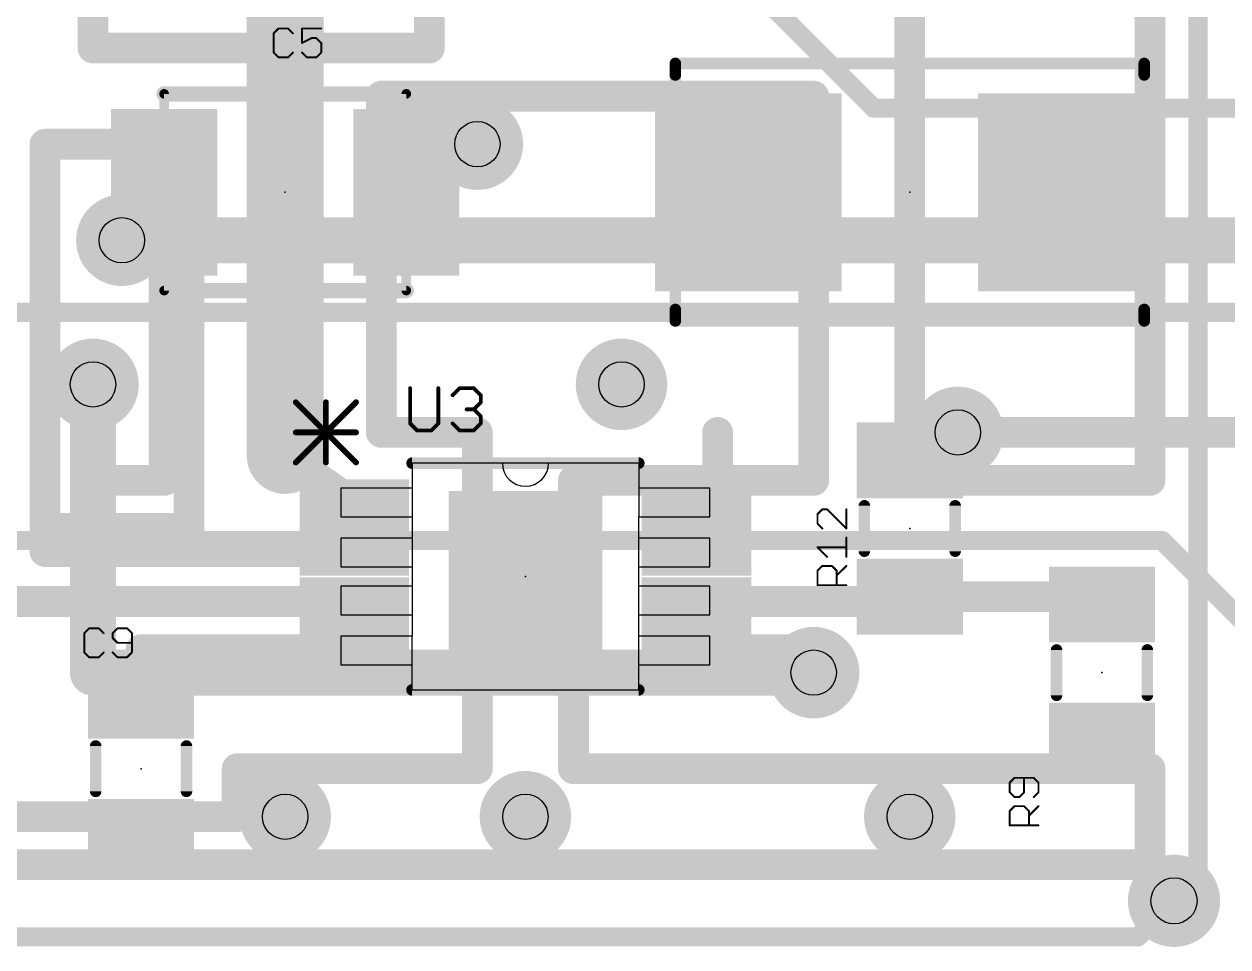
# Model space of a CAD drawing. Extents: x 2.04 to 4.26, y 0.99 to 3.41.
# Drawn here: x 2.514 to 3.141, y 2.207 to 2.687 of the extents above; entities that cross this region are included whole.
import ezdxf

# ---------------------------------------------------------------- set-up
doc = ezdxf.new("R2010")
doc.units = 0
for name, color, linetype in [('1', 14, 'CONTINUOUS'), ('15', 14, 'CONTINUOUS'), ('16', 174, 'CONTINUOUS'), ('18', 94, 'CONTINUOUS'), ('21', 251, 'CONTINUOUS'), ('23', 178, 'CONTINUOUS'), ('25', 251, 'CONTINUOUS'), ('29', 251, 'CONTINUOUS'), ('30', 251, 'CONTINUOUS'), ('44', 251, 'CONTINUOUS'), ('51', 251, 'CONTINUOUS')]:
    doc.layers.add(name, color=color, linetype=linetype)

# ---------------------------------------------------------------- blocks, each defined once
blk = doc.blocks.new('RECT')
blk.add_solid([(-0.5, -0.5), (0.5, -0.5), (-0.5, 0.5), (0.5, 0.5)])
blk = doc.blocks.new('ROUNDV')
at = {"const_width": 0.5}
blk.add_lwpolyline([(0, -0.25, 1), (0, 0.25, 1), (0, -0.25)], format="xyb", dxfattribs=at)

msp = doc.modelspace()

# ---------------------------------------------------------------- linework, layer by layer
at = {"layer": '1'}
for points, const_width in [([(3.125, 2.24375), (3.125, 2.9875)], 0.01), ([(2.55, 2.95), (2.55, 2.675)], 0.016), ([(3.1, 2.95), (3.1, 2.45)], 0.016), ([(2.65, 2.463), (2.65, 2.85)], 0.04), ([(2.725, 2.675), (2.725, 2.725)], 0.016), ([(2.975, 2.45), (2.975, 2.725)], 0.016), ([(2.55, 2.675), (2.725, 2.675)], 0.016), ([(2.7, 2.475), (2.7, 2.65)], 0.016), ([(2.7, 2.65), (2.925, 2.65)], 0.016), ([(2.925, 2.65), (2.925, 2.45)], 0.016), ([(2.525, 2.425), (2.525, 2.625)], 0.016), ([(2.525, 2.625), (2.6, 2.625)], 0.016), ([(2.6, 2.625), (2.6, 2.425)], 0.016), ([(2.587008, 2.45), (2.587008, 2.6)], 0.016), ([(2.75, 2.475), (2.7, 2.475)], 0.016), ([(2.75, 2.425), (2.75, 2.475)], 0.016), ([(2.875, 2.449), (2.875, 2.475)], 0.016), ([(2.686, 2.438), (2.65, 2.463)], 0.016), ([(2.525, 2.413), (2.525, 2.45)], 0.016), ([(2.55, 2.45), (2.587008, 2.45)], 0.016), ([(2.9, 2.45), (2.8, 2.45)], 0.016), ([(2.8, 2.45), (2.8, 2.425)], 0.016), ([(2.864, 2.438), (2.875, 2.449)], 0.016), ([(2.925, 2.45), (2.9, 2.45)], 0.016), ([(3.1, 2.45), (2.975, 2.45)], 0.016), ([(2.6, 2.425), (2.525, 2.425)], 0.016), ([(2.8, 2.425), (2.75, 2.425)], 0.016), ([(2.686, 2.413), (2.525, 2.413)], 0.016), ([(2.686, 2.387), (2.475, 2.387)], 0.016), ([(2.864, 2.387), (2.975, 2.387)], 0.016), ([(2.975, 2.387), (2.975, 2.389567)], 0.016), ([(2.975, 2.389567), (3.075, 2.389567)], 0.016), ([(3.075, 2.389567), (3.075, 2.385433)], 0.016), ([(2.8, 2.375), (2.75, 2.375)], 0.016), ([(2.75, 2.375), (2.75, 2.3)], 0.016), ([(2.8, 2.3), (2.8, 2.375)], 0.016), ([(2.686, 2.362), (2.575, 2.362)], 0.016), ([(2.575, 2.362), (2.575, 2.335433)], 0.016), ([(2.864, 2.362), (2.913, 2.362)], 0.016), ([(2.75, 2.3), (2.625, 2.3)], 0.016), ([(2.625, 2.3), (2.625, 2.275)], 0.016), ([(3.1, 2.3), (2.8, 2.3)], 0.016), ([(3.1, 2.25), (3.1, 2.3)], 0.016), ([(2.6, 2.275), (2.5, 2.275)], 0.016), ([(2.625, 2.275), (2.6, 2.275)], 0.016), ([(2.45, 2.25), (3.1, 2.25)], 0.016), ([(3.1125, 2.23125), (3.125, 2.24375)], 0.01)]:
    msp.add_lwpolyline(points, dxfattribs=dict(at, const_width=const_width))
for points, const_width in [([(2.55, 2.679, 1), (2.55, 2.671)], 0.008), ([(2.725, 2.671, 1), (2.725, 2.679)], 0.008), ([(2.546, 2.675, 1), (2.554, 2.675)], 0.008), ([(2.721, 2.675, 1), (2.729, 2.675)], 0.008), ([(2.704, 2.65, 1), (2.696, 2.65)], 0.008), ([(2.7, 2.654, 1), (2.7, 2.646)], 0.008), ([(2.929, 2.65, 1), (2.921, 2.65)], 0.008), ([(2.925, 2.646, 1), (2.925, 2.654)], 0.008), ([(2.529, 2.625, 1), (2.521, 2.625)], 0.008), ([(2.525, 2.629, 1), (2.525, 2.621)], 0.008), ([(2.604, 2.625, 1), (2.596, 2.625)], 0.008), ([(2.6, 2.621, 1), (2.6, 2.629)], 0.008), ([(2.591008, 2.6, 1), (2.583008, 2.6)], 0.008), ([(2.7, 2.479, 1), (2.7, 2.471)], 0.008), ([(2.754, 2.475, 1), (2.746, 2.475)], 0.008), ([(2.75, 2.471, 1), (2.75, 2.479)], 0.008), ([(2.879, 2.475, 1), (2.871, 2.475)], 0.008), ([(2.696, 2.475, 1), (2.704, 2.475)], 0.008), ([(2.64, 2.463, 1), (2.66, 2.463)], 0.02), ([(2.652282, 2.466285, 1), (2.647718, 2.459715)], 0.008), ([(2.529, 2.45, 1), (2.521, 2.45)], 0.008), ([(2.55, 2.454, 1), (2.55, 2.446)], 0.008), ([(2.587008, 2.446, 1), (2.587008, 2.454)], 0.008), ([(2.8, 2.454, 1), (2.8, 2.446)], 0.008), ([(2.804, 2.45, 1), (2.796, 2.45)], 0.008), ([(2.877828, 2.446172, 1), (2.872172, 2.451828)], 0.008), ([(2.9, 2.454, 1), (2.9, 2.446)], 0.008), ([(2.9, 2.446, 1), (2.9, 2.454)], 0.008), ([(2.925, 2.446, 1), (2.925, 2.454)], 0.008), ([(2.975, 2.454, 1), (2.975, 2.446)], 0.008), ([(3.1, 2.446, 1), (3.1, 2.454)], 0.008), ([(2.583008, 2.45, 1), (2.591008, 2.45)], 0.008), ([(2.871, 2.449, 1), (2.879, 2.449)], 0.008), ([(2.921, 2.45, 1), (2.929, 2.45)], 0.008), ([(2.971, 2.45, 1), (2.979, 2.45)], 0.008), ([(3.096, 2.45, 1), (3.104, 2.45)], 0.008), ([(2.683718, 2.434715, 1), (2.688282, 2.441285)], 0.008), ([(2.861172, 2.440828, 1), (2.866828, 2.435172)], 0.008), ([(2.525, 2.429, 1), (2.525, 2.421)], 0.008), ([(2.6, 2.421, 1), (2.6, 2.429)], 0.008), ([(2.75, 2.429, 1), (2.75, 2.421)], 0.008), ([(2.8, 2.421, 1), (2.8, 2.429)], 0.008), ([(2.521, 2.425, 1), (2.529, 2.425)], 0.008), ([(2.596, 2.425, 1), (2.604, 2.425)], 0.008), ([(2.746, 2.425, 1), (2.754, 2.425)], 0.008), ([(2.796, 2.425, 1), (2.804, 2.425)], 0.008), ([(2.525, 2.417, 1), (2.525, 2.409)], 0.008), ([(2.686, 2.409, 1), (2.686, 2.417)], 0.008), ([(2.521, 2.413, 1), (2.529, 2.413)], 0.008), ([(2.686, 2.383, 1), (2.686, 2.391)], 0.008), ([(2.864, 2.391, 1), (2.864, 2.383)], 0.008), ([(2.979, 2.389567, 1), (2.971, 2.389567)], 0.008), ([(2.975, 2.393567, 1), (2.975, 2.385567)], 0.008), ([(2.975, 2.383, 1), (2.975, 2.391)], 0.008), ([(3.079, 2.389567, 1), (3.071, 2.389567)], 0.008), ([(3.075, 2.385567, 1), (3.075, 2.393567)], 0.008), ([(2.971, 2.387, 1), (2.979, 2.387)], 0.008), ([(3.071, 2.385433, 1), (3.079, 2.385433)], 0.008), ([(2.75, 2.379, 1), (2.75, 2.371)], 0.008), ([(2.754, 2.375, 1), (2.746, 2.375)], 0.008), ([(2.804, 2.375, 1), (2.796, 2.375)], 0.008), ([(2.8, 2.371, 1), (2.8, 2.379)], 0.008), ([(2.575, 2.366, 1), (2.575, 2.358)], 0.008), ([(2.579, 2.362, 1), (2.571, 2.362)], 0.008), ([(2.686, 2.358, 1), (2.686, 2.366)], 0.008), ([(2.864, 2.366, 1), (2.864, 2.358)], 0.008), ([(2.925, 2.35, 0.414214), (2.913, 2.362)], 0.016), ([(2.913, 2.366, 1), (2.913, 2.358)], 0.008), ([(2.913, 2.358, 1), (2.913, 2.366)], 0.008), ([(2.921, 2.35, 1), (2.929, 2.35)], 0.008), ([(2.571, 2.335433, 1), (2.579, 2.335433)], 0.008), ([(2.625, 2.304, 1), (2.625, 2.296)], 0.008), ([(2.629, 2.3, 1), (2.621, 2.3)], 0.008), ([(2.75, 2.296, 1), (2.75, 2.304)], 0.008), ([(2.8, 2.304, 1), (2.8, 2.296)], 0.008), ([(3.104, 2.3, 1), (3.096, 2.3)], 0.008), ([(3.1, 2.296, 1), (3.1, 2.304)], 0.008), ([(2.746, 2.3, 1), (2.754, 2.3)], 0.008), ([(2.796, 2.3, 1), (2.804, 2.3)], 0.008), ([(2.6, 2.279, 1), (2.6, 2.271)], 0.008), ([(2.6, 2.271, 1), (2.6, 2.279)], 0.008), ([(2.625, 2.271, 1), (2.625, 2.279)], 0.008), ([(2.621, 2.275, 1), (2.629, 2.275)], 0.008), ([(3.1, 2.246, 1), (3.1, 2.254)], 0.008), ([(3.096, 2.25, 1), (3.104, 2.25)], 0.008), ([(3.1225, 2.24375, 1), (3.1275, 2.24375)], 0.005), ([(3.126768, 2.241982, 1), (3.123232, 2.245518)], 0.005), ([(3.110732, 2.233018, 1), (3.114268, 2.229482)], 0.005)]:
    msp.add_lwpolyline(points, format="xyb", dxfattribs=dict(at, const_width=const_width))
at = {"layer": '15'}
for points, const_width in [([(2.45, 3.15), (2.95625, 2.64375)], 0.01), ([(2.95625, 2.64375), (3.6125, 2.64375)], 0.01), ([(2.565, 2.575), (2.562008, 2.575)], 0.024), ([(3.2, 2.575), (2.565, 2.575)], 0.024), ([(2.55, 2.35), (2.55, 2.5)], 0.024), ([(3, 2.475), (3.15, 2.475)], 0.016), ([(2.925, 2.35), (2.55, 2.35)], 0.024)]:
    msp.add_lwpolyline(points, dxfattribs=dict(at, const_width=const_width))
for points, const_width in [([(2.95625, 2.64625, 1), (2.95625, 2.64125)], 0.005), ([(2.954482, 2.641982, 1), (2.958018, 2.645518)], 0.005), ([(2.562008, 2.581, 1), (2.562008, 2.569)], 0.012), ([(2.565, 2.581, 1), (2.565, 2.569)], 0.012), ([(2.565, 2.569, 1), (2.565, 2.581)], 0.012), ([(2.556, 2.5, 1), (2.544, 2.5)], 0.012), ([(3, 2.479, 1), (3, 2.471)], 0.008), ([(2.55, 2.356, 1), (2.55, 2.344)], 0.012), ([(2.925, 2.344, 1), (2.925, 2.356)], 0.012), ([(2.544, 2.35, 1), (2.556, 2.35)], 0.012)]:
    msp.add_lwpolyline(points, format="xyb", dxfattribs=dict(at, const_width=const_width))
at = {"layer": '16', "const_width": 0.01}
for points in [[(2.50625, 2.5375), (3.2625, 2.5375)], [(2.23125, 2.41875), (3.10625, 2.41875)], [(3.10625, 2.41875), (3.2625, 2.2625)], [(3.09375, 2.2125), (3.1125, 2.23125)], [(2.2125, 2.2125), (3.09375, 2.2125)]]:
    msp.add_lwpolyline(points, dxfattribs=at)
at = {"layer": '16', "const_width": 0.005}
for points in [[(3.108018, 2.420518, 1), (3.104482, 2.416982)], [(3.10625, 2.41625, 1), (3.10625, 2.42125)], [(3.114268, 2.229482, 1), (3.110732, 2.233018)], [(3.091982, 2.214268, 1), (3.095518, 2.210732)], [(3.09375, 2.21, 1), (3.09375, 2.215)]]:
    msp.add_lwpolyline(points, format="xyb", dxfattribs=at)
at = {"layer": '21'}
for points, const_width in [([(3.097, 2.667), (2.853, 2.667)], 0.006), ([(2.853, 2.667), (2.853, 2.661)], 0.006), ([(3.097, 2.661), (3.097, 2.667)], 0.006), ([(2.587008, 2.651181), (2.712992, 2.651181)], 0.008), ([(2.587008, 2.548819), (2.712992, 2.548819)], 0.008), ([(2.853, 2.539), (2.853, 2.533)], 0.006), ([(3.097, 2.533), (3.097, 2.539)], 0.006), ([(2.853, 2.533), (3.097, 2.533)], 0.006), ([(2.6555, 2.4907), (2.68686, 2.45934)], 0.003), ([(2.6555, 2.45934), (2.68686, 2.4907)], 0.003), ([(2.67118, 2.45934), (2.67118, 2.4907)], 0.003), ([(2.6555, 2.47502), (2.68686, 2.47502)], 0.003), ([(2.834, 2.459), (2.716, 2.459)], 0.006), ([(2.951378, 2.413189), (2.951378, 2.436811)], 0.006), ([(2.998622, 2.413189), (2.998622, 2.436811)], 0.006), ([(3.051378, 2.338189), (3.051378, 2.361811)], 0.006), ([(3.098622, 2.338189), (3.098622, 2.361811)], 0.006), ([(2.716, 2.341), (2.834, 2.341)], 0.006), ([(2.551378, 2.311811), (2.551378, 2.288189)], 0.006), ([(2.598622, 2.311811), (2.598622, 2.288189)], 0.006)]:
    msp.add_lwpolyline(points, dxfattribs=dict(at, const_width=const_width))
for points, const_width in [([(2.853, 2.6685, 1), (2.853, 2.6655)], 0.003), ([(2.8545, 2.667, 1), (2.8515, 2.667)], 0.003), ([(3.0985, 2.667, 1), (3.0955, 2.667)], 0.003), ([(3.097, 2.6655, 1), (3.097, 2.6685)], 0.003), ([(2.8515, 2.661, 1), (2.8545, 2.661)], 0.003), ([(3.0955, 2.661, 1), (3.0985, 2.661)], 0.003), ([(2.587008, 2.653181, 1), (2.587008, 2.649181)], 0.004), ([(2.712992, 2.649181, 1), (2.712992, 2.653181)], 0.004), ([(2.587008, 2.550819, 1), (2.587008, 2.546819)], 0.004), ([(2.712992, 2.546819, 1), (2.712992, 2.550819)], 0.004), ([(2.8545, 2.539, 1), (2.8515, 2.539)], 0.003), ([(3.0985, 2.539, 1), (3.0955, 2.539)], 0.003), ([(2.853, 2.5345, 1), (2.853, 2.5315)], 0.003), ([(2.8515, 2.533, 1), (2.8545, 2.533)], 0.003), ([(3.0955, 2.533, 1), (3.0985, 2.533)], 0.003), ([(3.097, 2.5315, 1), (3.097, 2.5345)], 0.003), ([(2.65603, 2.49123, 1), (2.65497, 2.49017)], 0.0015), ([(2.67193, 2.4907, 1), (2.67043, 2.4907)], 0.0015), ([(2.68739, 2.49017, 1), (2.68633, 2.49123)], 0.0015), ([(2.6555, 2.47577, 1), (2.6555, 2.47427)], 0.0015), ([(2.68686, 2.47427, 1), (2.68686, 2.47577)], 0.0015), ([(2.716, 2.4605, 1), (2.716, 2.4575)], 0.003), ([(2.834, 2.4575, 1), (2.834, 2.4605)], 0.003), ([(2.65497, 2.45987, 1), (2.65603, 2.45881)], 0.0015), ([(2.67043, 2.45934, 1), (2.67193, 2.45934)], 0.0015), ([(2.68633, 2.45881, 1), (2.68739, 2.45987)], 0.0015), ([(2.952878, 2.436811, 1), (2.949878, 2.436811)], 0.003), ([(3.000122, 2.436811, 1), (2.997122, 2.436811)], 0.003), ([(2.949878, 2.413189, 1), (2.952878, 2.413189)], 0.003), ([(2.997122, 2.413189, 1), (3.000122, 2.413189)], 0.003), ([(3.052878, 2.361811, 1), (3.049878, 2.361811)], 0.003), ([(3.100122, 2.361811, 1), (3.097122, 2.361811)], 0.003), ([(2.716, 2.3425, 1), (2.716, 2.3395)], 0.003), ([(2.834, 2.3395, 1), (2.834, 2.3425)], 0.003), ([(3.049878, 2.338189, 1), (3.052878, 2.338189)], 0.003), ([(3.097122, 2.338189, 1), (3.100122, 2.338189)], 0.003), ([(2.552878, 2.311811, 1), (2.549878, 2.311811)], 0.003), ([(2.600122, 2.311811, 1), (2.597122, 2.311811)], 0.003), ([(2.549878, 2.288189, 1), (2.552878, 2.288189)], 0.003), ([(2.597122, 2.288189, 1), (2.600122, 2.288189)], 0.003)]:
    msp.add_lwpolyline(points, format="xyb", dxfattribs=dict(at, const_width=const_width))
at = {"layer": '23'}
for p in [(2.65, 2.6), (2.975, 2.6), (2.975, 2.425), (2.775, 2.4), (3.075, 2.35), (2.575, 2.3)]:
    msp.add_point(p, dxfattribs=at)
at = {"layer": '25'}
for points, const_width in [([(2.646506, 2.685198), (2.644004, 2.682696)], 0.001), ([(2.644004, 2.682696), (2.644004, 2.672687)], 0.001), ([(2.65151, 2.685198), (2.646506, 2.685198)], 0.001), ([(2.654012, 2.682696), (2.65151, 2.685198)], 0.001), ([(2.668745, 2.685198), (2.658736, 2.685198)], 0.001), ([(2.658736, 2.685198), (2.658736, 2.677691)], 0.001), ([(2.658736, 2.677691), (2.663741, 2.680194)], 0.001), ([(2.663741, 2.680194), (2.666243, 2.680194)], 0.001), ([(2.666243, 2.680194), (2.668745, 2.677691)], 0.001), ([(2.668745, 2.677691), (2.668745, 2.672687)], 0.001), ([(2.644004, 2.672687), (2.646506, 2.670185)], 0.001), ([(2.646506, 2.670185), (2.65151, 2.670185)], 0.001), ([(2.65151, 2.670185), (2.654012, 2.672687)], 0.001), ([(2.661239, 2.670185), (2.658736, 2.672687)], 0.001), ([(2.666243, 2.670185), (2.661239, 2.670185)], 0.001), ([(2.668745, 2.672687), (2.666243, 2.670185)], 0.001), ([(2.715, 2.498019), (2.715, 2.47967)], 0.002), ([(2.729679, 2.47967), (2.729679, 2.498019)], 0.002), ([(2.737099, 2.494349), (2.740769, 2.498019)], 0.002), ([(2.740769, 2.498019), (2.748108, 2.498019)], 0.002), ([(2.748108, 2.498019), (2.751778, 2.494349)], 0.002), ([(2.751778, 2.494349), (2.751778, 2.490679)], 0.002), ([(2.748108, 2.487009), (2.744438, 2.487009)], 0.002), ([(2.751778, 2.490679), (2.748108, 2.487009)], 0.002), ([(2.748108, 2.487009), (2.751778, 2.48334)], 0.002), ([(2.715, 2.47967), (2.71867, 2.476)], 0.002), ([(2.726009, 2.476), (2.729679, 2.47967)], 0.002), ([(2.740769, 2.476), (2.737099, 2.47967)], 0.002), ([(2.751778, 2.47967), (2.748108, 2.476)], 0.002), ([(2.751778, 2.48334), (2.751778, 2.47967)], 0.002), ([(2.71867, 2.476), (2.726009, 2.476)], 0.002), ([(2.748108, 2.476), (2.740769, 2.476)], 0.002), ([(2.929489, 2.434974), (2.926987, 2.432471)], 0.001), ([(2.926987, 2.432471), (2.926987, 2.427467)], 0.001), ([(2.931992, 2.434974), (2.929489, 2.434974)], 0.001), ([(2.942, 2.424965), (2.931992, 2.434974)], 0.001), ([(2.942, 2.434974), (2.942, 2.424965)], 0.001), ([(2.926987, 2.427467), (2.929489, 2.424965)], 0.001), ([(2.942, 2.410233), (2.942, 2.420241)], 0.001), ([(2.931992, 2.410233), (2.926987, 2.415237)], 0.001), ([(2.926987, 2.415237), (2.942, 2.415237)], 0.001), ([(2.926987, 2.403006), (2.929489, 2.405508)], 0.001), ([(2.929489, 2.405508), (2.934494, 2.405508)], 0.001), ([(2.934494, 2.405508), (2.936996, 2.403006)], 0.001), ([(2.936996, 2.400504), (2.942, 2.405508)], 0.001), ([(2.926987, 2.3955), (2.926987, 2.403006)], 0.001), ([(2.936996, 2.403006), (2.936996, 2.3955)], 0.001), ([(2.942, 2.3955), (2.926987, 2.3955)], 0.001), ([(2.548002, 2.373013), (2.5455, 2.370511)], 0.001), ([(2.5455, 2.370511), (2.5455, 2.360502)], 0.001), ([(2.553006, 2.373013), (2.548002, 2.373013)], 0.001), ([(2.555508, 2.370511), (2.553006, 2.373013)], 0.001), ([(2.562735, 2.373013), (2.560233, 2.370511)], 0.001), ([(2.560233, 2.370511), (2.560233, 2.368008)], 0.001), ([(2.560233, 2.368008), (2.562735, 2.365506)], 0.001), ([(2.567739, 2.373013), (2.562735, 2.373013)], 0.001), ([(2.570241, 2.370511), (2.567739, 2.373013)], 0.001), ([(2.570241, 2.360502), (2.570241, 2.370511)], 0.001), ([(2.562735, 2.365506), (2.570241, 2.365506)], 0.001), ([(2.5455, 2.360502), (2.548002, 2.358)], 0.001), ([(2.548002, 2.358), (2.553006, 2.358)], 0.001), ([(2.553006, 2.358), (2.555508, 2.360502)], 0.001), ([(2.560233, 2.360502), (2.562735, 2.358)], 0.001), ([(2.562735, 2.358), (2.567739, 2.358)], 0.001), ([(2.567739, 2.358), (2.570241, 2.360502)], 0.001), ([(3.029489, 2.295241), (3.026987, 2.292739)], 0.001), ([(3.026987, 2.292739), (3.026987, 2.287735)], 0.001), ([(3.039498, 2.295241), (3.029489, 2.295241)], 0.001), ([(3.034494, 2.287735), (3.034494, 2.295241)], 0.001), ([(3.042, 2.292739), (3.039498, 2.295241)], 0.001), ([(3.042, 2.287735), (3.042, 2.292739)], 0.001), ([(3.026987, 2.287735), (3.029489, 2.285233)], 0.001), ([(3.031992, 2.285233), (3.034494, 2.287735)], 0.001), ([(3.039498, 2.285233), (3.042, 2.287735)], 0.001), ([(3.026987, 2.278006), (3.029489, 2.280508)], 0.001), ([(3.029489, 2.285233), (3.031992, 2.285233)], 0.001), ([(3.029489, 2.280508), (3.034494, 2.280508)], 0.001), ([(3.034494, 2.280508), (3.036996, 2.278006)], 0.001), ([(3.036996, 2.275504), (3.042, 2.280508)], 0.001), ([(3.026987, 2.2705), (3.026987, 2.278006)], 0.001), ([(3.036996, 2.278006), (3.036996, 2.2705)], 0.001), ([(3.042, 2.2705), (3.026987, 2.2705)], 0.001)]:
    msp.add_lwpolyline(points, dxfattribs=dict(at, const_width=const_width))
for points, const_width in [([(2.644254, 2.682696, 1), (2.643754, 2.682696)], 0.0005), ([(2.643827, 2.682872, 1), (2.644181, 2.682519)], 0.0005), ([(2.646506, 2.685448, 1), (2.646506, 2.684948)], 0.0005), ([(2.646683, 2.685021, 1), (2.646329, 2.685375)], 0.0005), ([(2.651687, 2.685375, 1), (2.651334, 2.685021)], 0.0005), ([(2.65151, 2.684948, 1), (2.65151, 2.685448)], 0.0005), ([(2.653836, 2.682519, 1), (2.654189, 2.682872)], 0.0005), ([(2.658736, 2.685448, 1), (2.658736, 2.684948)], 0.0005), ([(2.658986, 2.685198, 1), (2.658486, 2.685198)], 0.0005), ([(2.668745, 2.684948, 1), (2.668745, 2.685448)], 0.0005), ([(2.658486, 2.677691, 1), (2.658986, 2.677691)], 0.0005), ([(2.658625, 2.677915, 1), (2.658848, 2.677468)], 0.0005), ([(2.663741, 2.680444, 1), (2.663741, 2.679944)], 0.0005), ([(2.663852, 2.67997, 1), (2.663629, 2.680417)], 0.0005), ([(2.66642, 2.68037, 1), (2.666066, 2.680017)], 0.0005), ([(2.666243, 2.679944, 1), (2.666243, 2.680444)], 0.0005), ([(2.668995, 2.677691, 1), (2.668495, 2.677691)], 0.0005), ([(2.668568, 2.677515, 1), (2.668922, 2.677868)], 0.0005), ([(2.644181, 2.672864, 1), (2.643827, 2.67251)], 0.0005), ([(2.643754, 2.672687, 1), (2.644254, 2.672687)], 0.0005), ([(2.646506, 2.670435, 1), (2.646506, 2.669935)], 0.0005), ([(2.646329, 2.670008, 1), (2.646683, 2.670362)], 0.0005), ([(2.651334, 2.670362, 1), (2.651687, 2.670008)], 0.0005), ([(2.65151, 2.669935, 1), (2.65151, 2.670435)], 0.0005), ([(2.654189, 2.67251, 1), (2.653836, 2.672864)], 0.0005), ([(2.658913, 2.672864, 1), (2.65856, 2.67251)], 0.0005), ([(2.661239, 2.670435, 1), (2.661239, 2.669935)], 0.0005), ([(2.661062, 2.670008, 1), (2.661415, 2.670362)], 0.0005), ([(2.666066, 2.670362, 1), (2.66642, 2.670008)], 0.0005), ([(2.666243, 2.669935, 1), (2.666243, 2.670435)], 0.0005), ([(2.668495, 2.672687, 1), (2.668995, 2.672687)], 0.0005), ([(2.668922, 2.67251, 1), (2.668568, 2.672864)], 0.0005), ([(2.7155, 2.498019, 1), (2.7145, 2.498019)], 0.001), ([(2.730179, 2.498019, 1), (2.729179, 2.498019)], 0.001), ([(2.736745, 2.494702, 1), (2.737452, 2.493995)], 0.001), ([(2.740769, 2.498519, 1), (2.740769, 2.497519)], 0.001), ([(2.741122, 2.497665, 1), (2.740415, 2.498372)], 0.001), ([(2.748462, 2.498372, 1), (2.747755, 2.497665)], 0.001), ([(2.748108, 2.497519, 1), (2.748108, 2.498519)], 0.001), ([(2.752278, 2.494349, 1), (2.751278, 2.494349)], 0.001), ([(2.751424, 2.493995, 1), (2.752131, 2.494702)], 0.001), ([(2.744438, 2.487509, 1), (2.744438, 2.486509)], 0.001), ([(2.748462, 2.487363, 1), (2.747755, 2.486656)], 0.001), ([(2.747755, 2.487363, 1), (2.748462, 2.486656)], 0.001), ([(2.748108, 2.486509, 1), (2.748108, 2.487509)], 0.001), ([(2.751278, 2.490679, 1), (2.752278, 2.490679)], 0.001), ([(2.752131, 2.490326, 1), (2.751424, 2.491033)], 0.001), ([(2.715354, 2.480023, 1), (2.714646, 2.479316)], 0.001), ([(2.730033, 2.479316, 1), (2.729326, 2.480023)], 0.001), ([(2.737452, 2.480023, 1), (2.736745, 2.479316)], 0.001), ([(2.752278, 2.48334, 1), (2.751278, 2.48334)], 0.001), ([(2.751424, 2.482986, 1), (2.752131, 2.483693)], 0.001), ([(2.752131, 2.479316, 1), (2.751424, 2.480023)], 0.001), ([(2.7145, 2.47967, 1), (2.7155, 2.47967)], 0.001), ([(2.71867, 2.4765, 1), (2.71867, 2.4755)], 0.001), ([(2.718316, 2.475646, 1), (2.719023, 2.476354)], 0.001), ([(2.725656, 2.476354, 1), (2.726363, 2.475646)], 0.001), ([(2.726009, 2.4755, 1), (2.726009, 2.4765)], 0.001), ([(2.729179, 2.47967, 1), (2.730179, 2.47967)], 0.001), ([(2.740769, 2.4765, 1), (2.740769, 2.4755)], 0.001), ([(2.740415, 2.475646, 1), (2.741122, 2.476354)], 0.001), ([(2.747755, 2.476354, 1), (2.748462, 2.475646)], 0.001), ([(2.748108, 2.4755, 1), (2.748108, 2.4765)], 0.001), ([(2.751278, 2.47967, 1), (2.752278, 2.47967)], 0.001), ([(2.927237, 2.432471, 1), (2.926737, 2.432471)], 0.0005), ([(2.92681, 2.432648, 1), (2.927164, 2.432295)], 0.0005), ([(2.929489, 2.435224, 1), (2.929489, 2.434724)], 0.0005), ([(2.929666, 2.434797, 1), (2.929313, 2.43515)], 0.0005), ([(2.932168, 2.43515, 1), (2.931815, 2.434797)], 0.0005), ([(2.931992, 2.434724, 1), (2.931992, 2.435224)], 0.0005), ([(2.94225, 2.434974, 1), (2.94175, 2.434974)], 0.0005), ([(2.927164, 2.427644, 1), (2.92681, 2.42729)], 0.0005), ([(2.926737, 2.427467, 1), (2.927237, 2.427467)], 0.0005), ([(2.929313, 2.424788, 1), (2.929666, 2.425142)], 0.0005), ([(2.94175, 2.424965, 1), (2.94225, 2.424965)], 0.0005), ([(2.941823, 2.424788, 1), (2.942177, 2.425142)], 0.0005), ([(2.94225, 2.420241, 1), (2.94175, 2.420241)], 0.0005), ([(2.926987, 2.415487, 1), (2.926987, 2.414987)], 0.0005), ([(2.927164, 2.415413, 1), (2.92681, 2.41506)], 0.0005), ([(2.942, 2.414987, 1), (2.942, 2.415487)], 0.0005), ([(2.929489, 2.405758, 1), (2.929489, 2.405258)], 0.0005), ([(2.929666, 2.405332, 1), (2.929313, 2.405685)], 0.0005), ([(2.931815, 2.410056, 1), (2.932168, 2.410409)], 0.0005), ([(2.93467, 2.405685, 1), (2.934317, 2.405332)], 0.0005), ([(2.934494, 2.405258, 1), (2.934494, 2.405758)], 0.0005), ([(2.94175, 2.410233, 1), (2.94225, 2.410233)], 0.0005), ([(2.942177, 2.405332, 1), (2.941823, 2.405685)], 0.0005), ([(2.927237, 2.403006, 1), (2.926737, 2.403006)], 0.0005), ([(2.92681, 2.403183, 1), (2.927164, 2.40283)], 0.0005), ([(2.937246, 2.403006, 1), (2.936746, 2.403006)], 0.0005), ([(2.936819, 2.400681, 1), (2.937173, 2.400327)], 0.0005), ([(2.936819, 2.40283, 1), (2.937173, 2.403183)], 0.0005), ([(2.926987, 2.39575, 1), (2.926987, 2.39525)], 0.0005), ([(2.926737, 2.3955, 1), (2.927237, 2.3955)], 0.0005), ([(2.936746, 2.3955, 1), (2.937246, 2.3955)], 0.0005), ([(2.942, 2.39525, 1), (2.942, 2.39575)], 0.0005), ([(2.54575, 2.370511, 1), (2.54525, 2.370511)], 0.0005), ([(2.545323, 2.370687, 1), (2.545677, 2.370334)], 0.0005), ([(2.548002, 2.373263, 1), (2.548002, 2.372763)], 0.0005), ([(2.548179, 2.372836, 1), (2.547825, 2.37319)], 0.0005), ([(2.553183, 2.37319, 1), (2.55283, 2.372836)], 0.0005), ([(2.553006, 2.372763, 1), (2.553006, 2.373263)], 0.0005), ([(2.555332, 2.370334, 1), (2.555685, 2.370687)], 0.0005), ([(2.560483, 2.370511, 1), (2.559983, 2.370511)], 0.0005), ([(2.560056, 2.370687, 1), (2.560409, 2.370334)], 0.0005), ([(2.560409, 2.368185, 1), (2.560056, 2.367832)], 0.0005), ([(2.559983, 2.368008, 1), (2.560483, 2.368008)], 0.0005), ([(2.562735, 2.373263, 1), (2.562735, 2.372763)], 0.0005), ([(2.562911, 2.372836, 1), (2.562558, 2.37319)], 0.0005), ([(2.567916, 2.37319, 1), (2.567562, 2.372836)], 0.0005), ([(2.567739, 2.372763, 1), (2.567739, 2.373263)], 0.0005), ([(2.570491, 2.370511, 1), (2.569991, 2.370511)], 0.0005), ([(2.570064, 2.370334, 1), (2.570418, 2.370687)], 0.0005), ([(2.562735, 2.365756, 1), (2.562735, 2.365256)], 0.0005), ([(2.562558, 2.36533, 1), (2.562911, 2.365683)], 0.0005), ([(2.570241, 2.365256, 1), (2.570241, 2.365756)], 0.0005), ([(2.545677, 2.360679, 1), (2.545323, 2.360325)], 0.0005), ([(2.54525, 2.360502, 1), (2.54575, 2.360502)], 0.0005), ([(2.548002, 2.35825, 1), (2.548002, 2.35775)], 0.0005), ([(2.547825, 2.357823, 1), (2.548179, 2.358177)], 0.0005), ([(2.55283, 2.358177, 1), (2.553183, 2.357823)], 0.0005), ([(2.553006, 2.35775, 1), (2.553006, 2.35825)], 0.0005), ([(2.555685, 2.360325, 1), (2.555332, 2.360679)], 0.0005), ([(2.560409, 2.360679, 1), (2.560056, 2.360325)], 0.0005), ([(2.562735, 2.35825, 1), (2.562735, 2.35775)], 0.0005), ([(2.562558, 2.357823, 1), (2.562911, 2.358177)], 0.0005), ([(2.567562, 2.358177, 1), (2.567916, 2.357823)], 0.0005), ([(2.567739, 2.35775, 1), (2.567739, 2.35825)], 0.0005), ([(2.569991, 2.360502, 1), (2.570491, 2.360502)], 0.0005), ([(2.570418, 2.360325, 1), (2.570064, 2.360679)], 0.0005), ([(3.027237, 2.292739, 1), (3.026737, 2.292739)], 0.0005), ([(3.02681, 2.292916, 1), (3.027164, 2.292562)], 0.0005), ([(3.029489, 2.295491, 1), (3.029489, 2.294991)], 0.0005), ([(3.029666, 2.295064, 1), (3.029313, 2.295418)], 0.0005), ([(3.034744, 2.295241, 1), (3.034244, 2.295241)], 0.0005), ([(3.039675, 2.295418, 1), (3.039321, 2.295064)], 0.0005), ([(3.039498, 2.294991, 1), (3.039498, 2.295491)], 0.0005), ([(3.04225, 2.292739, 1), (3.04175, 2.292739)], 0.0005), ([(3.041823, 2.292562, 1), (3.042177, 2.292916)], 0.0005), ([(3.027164, 2.287911, 1), (3.02681, 2.287558)], 0.0005), ([(3.026737, 2.287735, 1), (3.027237, 2.287735)], 0.0005), ([(3.034244, 2.287735, 1), (3.034744, 2.287735)], 0.0005), ([(3.03467, 2.287558, 1), (3.034317, 2.287911)], 0.0005), ([(3.04175, 2.287735, 1), (3.04225, 2.287735)], 0.0005), ([(3.042177, 2.287558, 1), (3.041823, 2.287911)], 0.0005), ([(3.029489, 2.285483, 1), (3.029489, 2.284983)], 0.0005), ([(3.029489, 2.280758, 1), (3.029489, 2.280258)], 0.0005), ([(3.029313, 2.285056, 1), (3.029666, 2.285409)], 0.0005), ([(3.029666, 2.280332, 1), (3.029313, 2.280685)], 0.0005), ([(3.031815, 2.285409, 1), (3.032168, 2.285056)], 0.0005), ([(3.031992, 2.284983, 1), (3.031992, 2.285483)], 0.0005), ([(3.03467, 2.280685, 1), (3.034317, 2.280332)], 0.0005), ([(3.034494, 2.280258, 1), (3.034494, 2.280758)], 0.0005), ([(3.039321, 2.285409, 1), (3.039675, 2.285056)], 0.0005), ([(3.042177, 2.280332, 1), (3.041823, 2.280685)], 0.0005), ([(3.027237, 2.278006, 1), (3.026737, 2.278006)], 0.0005), ([(3.02681, 2.278183, 1), (3.027164, 2.27783)], 0.0005), ([(3.037246, 2.278006, 1), (3.036746, 2.278006)], 0.0005), ([(3.036819, 2.275681, 1), (3.037173, 2.275327)], 0.0005), ([(3.036819, 2.27783, 1), (3.037173, 2.278183)], 0.0005), ([(3.026987, 2.27075, 1), (3.026987, 2.27025)], 0.0005), ([(3.026737, 2.2705, 1), (3.027237, 2.2705)], 0.0005), ([(3.036746, 2.2705, 1), (3.037246, 2.2705)], 0.0005), ([(3.042, 2.27025, 1), (3.042, 2.27075)], 0.0005)]:
    msp.add_lwpolyline(points, format="xyb", dxfattribs=dict(at, const_width=const_width))
at = {"layer": '44'}
for centre, radius in [((2.75, 2.625), 0.011811), ((2.565, 2.575), 0.011811), ((2.55, 2.5), 0.011811), ((2.825, 2.5), 0.011811), ((3, 2.475), 0.011811), ((2.925, 2.35), 0.011811), ((2.65, 2.275), 0.011811), ((2.775, 2.275), 0.011811), ((2.975, 2.275), 0.011811), ((3.1125, 2.23125), 0.012)]:
    msp.add_circle(centre, radius, dxfattribs=at)
at = {"layer": '51'}
for p, q in [((2.763, 2.459), (2.716, 2.459)), ((2.716, 2.459), (2.716, 2.446)), ((2.787, 2.459), (2.763, 2.459)), ((2.834, 2.459), (2.787, 2.459)), ((2.834, 2.459), (2.834, 2.446)), ((2.716, 2.446), (2.679, 2.446)), ((2.679, 2.446), (2.679, 2.431)), ((2.716, 2.446), (2.716, 2.431)), ((2.834, 2.446), (2.834, 2.431)), ((2.871, 2.446), (2.834, 2.446)), ((2.871, 2.431), (2.871, 2.446)), ((2.679, 2.431), (2.716, 2.431)), ((2.716, 2.431), (2.716, 2.42)), ((2.834, 2.42), (2.834, 2.431)), ((2.834, 2.431), (2.871, 2.431)), ((2.716, 2.42), (2.679, 2.42)), ((2.679, 2.42), (2.679, 2.405)), ((2.716, 2.42), (2.716, 2.405)), ((2.834, 2.405), (2.834, 2.42)), ((2.871, 2.42), (2.834, 2.42)), ((2.871, 2.405), (2.871, 2.42)), ((2.679, 2.405), (2.716, 2.405)), ((2.716, 2.405), (2.716, 2.395)), ((2.834, 2.395), (2.834, 2.405)), ((2.834, 2.405), (2.871, 2.405)), ((2.716, 2.395), (2.679, 2.395)), ((2.679, 2.395), (2.679, 2.38)), ((2.716, 2.395), (2.716, 2.38)), ((2.834, 2.38), (2.834, 2.395)), ((2.871, 2.395), (2.834, 2.395)), ((2.871, 2.38), (2.871, 2.395)), ((2.679, 2.38), (2.716, 2.38)), ((2.716, 2.38), (2.716, 2.369)), ((2.834, 2.369), (2.834, 2.38)), ((2.834, 2.38), (2.871, 2.38)), ((2.716, 2.369), (2.679, 2.369)), ((2.679, 2.369), (2.679, 2.354)), ((2.716, 2.354), (2.716, 2.369)), ((2.834, 2.354), (2.834, 2.369)), ((2.871, 2.369), (2.834, 2.369)), ((2.871, 2.354), (2.871, 2.369)), ((2.679, 2.354), (2.716, 2.354)), ((2.716, 2.341), (2.716, 2.354)), ((2.834, 2.341), (2.834, 2.354)), ((2.834, 2.354), (2.871, 2.354)), ((2.716, 2.341), (2.834, 2.341))]:
    msp.add_line(p, q, dxfattribs=at)
for points, const_width in [([(3.097, 2.667), (2.853, 2.667)], 0.006), ([(2.853, 2.667), (2.853, 2.533)], 0.006), ([(3.097, 2.533), (3.097, 2.667)], 0.006), ([(2.587008, 2.651181), (2.712992, 2.651181)], 0.005), ([(2.587008, 2.548819), (2.587008, 2.651181)], 0.005), ([(2.712992, 2.651181), (2.712992, 2.548819)], 0.005), ([(2.712992, 2.548819), (2.587008, 2.548819)], 0.005), ([(2.853, 2.533), (3.097, 2.533)], 0.006), ([(2.6555, 2.4907), (2.68686, 2.45934)], 0.003), ([(2.6555, 2.45934), (2.68686, 2.4907)], 0.003), ([(2.67118, 2.45934), (2.67118, 2.4907)], 0.003), ([(2.6555, 2.47502), (2.68686, 2.47502)], 0.003)]:
    msp.add_lwpolyline(points, dxfattribs=dict(at, const_width=const_width))
for points, const_width in [([(2.853, 2.6685, 1), (2.853, 2.6655)], 0.003), ([(2.8545, 2.667, 1), (2.8515, 2.667)], 0.003), ([(3.0985, 2.667, 1), (3.0955, 2.667)], 0.003), ([(3.097, 2.6655, 1), (3.097, 2.6685)], 0.003), ([(2.587008, 2.652431, 1), (2.587008, 2.649931)], 0.0025), ([(2.588258, 2.651181, 1), (2.585758, 2.651181)], 0.0025), ([(2.714242, 2.651181, 1), (2.711742, 2.651181)], 0.0025), ([(2.712992, 2.649931, 1), (2.712992, 2.652431)], 0.0025), ([(2.587008, 2.550069, 1), (2.587008, 2.547569)], 0.0025), ([(2.585758, 2.548819, 1), (2.588258, 2.548819)], 0.0025), ([(2.711742, 2.548819, 1), (2.714242, 2.548819)], 0.0025), ([(2.712992, 2.547569, 1), (2.712992, 2.550069)], 0.0025), ([(2.853, 2.5345, 1), (2.853, 2.5315)], 0.003), ([(2.8515, 2.533, 1), (2.8545, 2.533)], 0.003), ([(3.0955, 2.533, 1), (3.0985, 2.533)], 0.003), ([(3.097, 2.5315, 1), (3.097, 2.5345)], 0.003), ([(2.65603, 2.49123, 1), (2.65497, 2.49017)], 0.0015), ([(2.67193, 2.4907, 1), (2.67043, 2.4907)], 0.0015), ([(2.68739, 2.49017, 1), (2.68633, 2.49123)], 0.0015), ([(2.6555, 2.47577, 1), (2.6555, 2.47427)], 0.0015), ([(2.68686, 2.47427, 1), (2.68686, 2.47577)], 0.0015), ([(2.65497, 2.45987, 1), (2.65603, 2.45881)], 0.0015), ([(2.67043, 2.45934, 1), (2.67193, 2.45934)], 0.0015), ([(2.68633, 2.45881, 1), (2.68739, 2.45987)], 0.0015)]:
    msp.add_lwpolyline(points, format="xyb", dxfattribs=dict(at, const_width=const_width))
msp.add_arc((2.775, 2.459), 0.012, 180, 0, dxfattribs=at)

# ---------------------------------------------------------------- block references
at = {"layer": '1'}
for p, xscale, yscale, rotation in [((2.891, 2.6), 0.095, 0.089, 270), ((3.059, 2.6), 0.095, 0.089, 270), ((2.975, 2.460433), 0.031496, 0.047244, 90), ((2.975, 2.389567), 0.031496, 0.047244, 90), ((3.075, 2.385433), 0.031496, 0.047244, 90), ((2.575, 2.335433), 0.031496, 0.047244, 270), ((3.075, 2.314567), 0.031496, 0.047244, 90), ((2.575, 2.264567), 0.031496, 0.047244, 270)]:
    msp.add_blockref('RECT', p, dxfattribs=dict(at, xscale=xscale, yscale=yscale, rotation=rotation))
for p, xscale, yscale in [((2.587008, 2.6), 0.047244, 0.07874), ((2.712992, 2.6), 0.047244, 0.07874), ((2.686, 2.438), 0.049, 0.017), ((2.864, 2.438), 0.049, 0.017), ((2.775, 2.4), 0.072, 0.081), ((2.686, 2.413), 0.049, 0.017), ((2.864, 2.413), 0.049, 0.017), ((2.686, 2.387), 0.049, 0.017), ((2.864, 2.387), 0.049, 0.017), ((2.686, 2.362), 0.049, 0.017), ((2.864, 2.362), 0.049, 0.017)]:
    msp.add_blockref('RECT', p, dxfattribs=dict(at, xscale=xscale, yscale=yscale))
at = {"layer": '18'}
for p, xscale, yscale in [((2.75, 2.625), 0.039622, 0.039622), ((2.75, 2.625), 0.039622, 0.039622), ((2.75, 2.625), 0.039622, 0.039622), ((2.75, 2.625), 0.039622, 0.039622), ((2.565, 2.575), 0.039622, 0.039622), ((2.565, 2.575), 0.039622, 0.039622), ((2.565, 2.575), 0.039622, 0.039622), ((2.565, 2.575), 0.039622, 0.039622), ((2.55, 2.5), 0.039622, 0.039622), ((2.55, 2.5), 0.039622, 0.039622), ((2.55, 2.5), 0.039622, 0.039622), ((2.55, 2.5), 0.039622, 0.039622), ((2.825, 2.5), 0.039622, 0.039622), ((2.825, 2.5), 0.039622, 0.039622), ((2.825, 2.5), 0.039622, 0.039622), ((2.825, 2.5), 0.039622, 0.039622), ((3, 2.475), 0.039622, 0.039622), ((3, 2.475), 0.039622, 0.039622), ((3, 2.475), 0.039622, 0.039622), ((3, 2.475), 0.039622, 0.039622), ((2.925, 2.35), 0.039622, 0.039622), ((2.925, 2.35), 0.039622, 0.039622), ((2.925, 2.35), 0.039622, 0.039622), ((2.925, 2.35), 0.039622, 0.039622), ((2.65, 2.275), 0.039622, 0.039622), ((2.65, 2.275), 0.039622, 0.039622), ((2.65, 2.275), 0.039622, 0.039622), ((2.65, 2.275), 0.039622, 0.039622), ((2.775, 2.275), 0.039622, 0.039622), ((2.775, 2.275), 0.039622, 0.039622), ((2.775, 2.275), 0.039622, 0.039622), ((2.775, 2.275), 0.039622, 0.039622), ((2.975, 2.275), 0.039622, 0.039622), ((2.975, 2.275), 0.039622, 0.039622), ((2.975, 2.275), 0.039622, 0.039622), ((2.975, 2.275), 0.039622, 0.039622), ((3.1125, 2.23125), 0.04, 0.04), ((3.1125, 2.23125), 0.04, 0.04), ((3.1125, 2.23125), 0.04, 0.04), ((3.1125, 2.23125), 0.04, 0.04)]:
    msp.add_blockref('ROUNDV', p, dxfattribs=dict(at, xscale=xscale, yscale=yscale))
at = {"layer": '29'}
for p, xscale, yscale, rotation in [((2.891, 2.6), 0.103, 0.097, 270), ((3.059, 2.6), 0.103, 0.097, 270), ((2.975, 2.460433), 0.039496, 0.055244, 90), ((2.975, 2.389567), 0.039496, 0.055244, 90), ((3.075, 2.385433), 0.039496, 0.055244, 90), ((2.575, 2.335433), 0.039496, 0.055244, 270), ((3.075, 2.314567), 0.039496, 0.055244, 90), ((2.575, 2.264567), 0.039496, 0.055244, 270)]:
    msp.add_blockref('RECT', p, dxfattribs=dict(at, xscale=xscale, yscale=yscale, rotation=rotation))
for name, p, xscale, yscale in [('ROUNDV', (2.75, 2.625), 0.047622, 0.047622), ('RECT', (2.587008, 2.6), 0.055244, 0.08674), ('RECT', (2.712992, 2.6), 0.055244, 0.08674), ('ROUNDV', (2.565, 2.575), 0.047622, 0.047622), ('ROUNDV', (2.55, 2.5), 0.047622, 0.047622), ('ROUNDV', (2.825, 2.5), 0.047622, 0.047622), ('ROUNDV', (3, 2.475), 0.047622, 0.047622), ('RECT', (2.686, 2.438), 0.057, 0.025), ('RECT', (2.864, 2.438), 0.057, 0.025), ('RECT', (2.775, 2.4), 0.08, 0.089), ('RECT', (2.686, 2.413), 0.057, 0.025), ('RECT', (2.864, 2.413), 0.057, 0.025), ('RECT', (2.686, 2.387), 0.057, 0.025), ('RECT', (2.864, 2.387), 0.057, 0.025), ('RECT', (2.686, 2.362), 0.057, 0.025), ('RECT', (2.864, 2.362), 0.057, 0.025), ('ROUNDV', (2.925, 2.35), 0.047622, 0.047622), ('ROUNDV', (2.65, 2.275), 0.047622, 0.047622), ('ROUNDV', (2.775, 2.275), 0.047622, 0.047622), ('ROUNDV', (2.975, 2.275), 0.047622, 0.047622), ('ROUNDV', (3.1125, 2.23125), 0.048, 0.048)]:
    msp.add_blockref(name, p, dxfattribs=dict(at, xscale=xscale, yscale=yscale))
at = {"layer": '30'}
for p, xscale, yscale in [((2.75, 2.625), 0.047622, 0.047622), ((2.565, 2.575), 0.047622, 0.047622), ((2.55, 2.5), 0.047622, 0.047622), ((2.825, 2.5), 0.047622, 0.047622), ((3, 2.475), 0.047622, 0.047622), ((2.925, 2.35), 0.047622, 0.047622), ((2.65, 2.275), 0.047622, 0.047622), ((2.775, 2.275), 0.047622, 0.047622), ((2.975, 2.275), 0.047622, 0.047622), ((3.1125, 2.23125), 0.048, 0.048)]:
    msp.add_blockref('ROUNDV', p, dxfattribs=dict(at, xscale=xscale, yscale=yscale))

doc.saveas('drawing.dxf')
